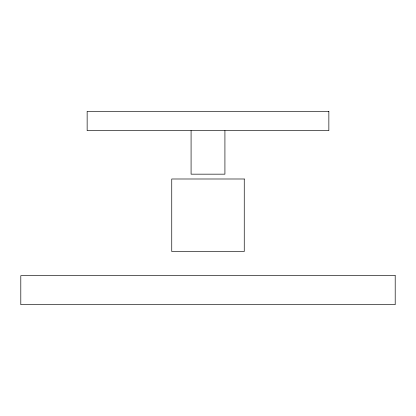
<?xml version="1.0" encoding="UTF-8"?>
<svg xmlns="http://www.w3.org/2000/svg" width="416" height="416" viewBox="0 0 416 416"><rect width="100%" height="100%" fill="white"/><g stroke="black" fill="none" stroke-linecap="round" stroke-linejoin="round"><path stroke-width="0.62" d="M224.921 130.655L224.921 174.164L191.079 174.164L191.079 130.655M328.853 111.316L87.147 111.316L87.147 130.655L328.853 130.655L328.853 111.316M244.254 178.994L171.746 178.994L171.746 251.508L244.254 251.508L244.254 178.994M395.2 275.678L20.8 275.678L20.8 304.684L395.2 304.684L395.2 275.678"/></g></svg>
